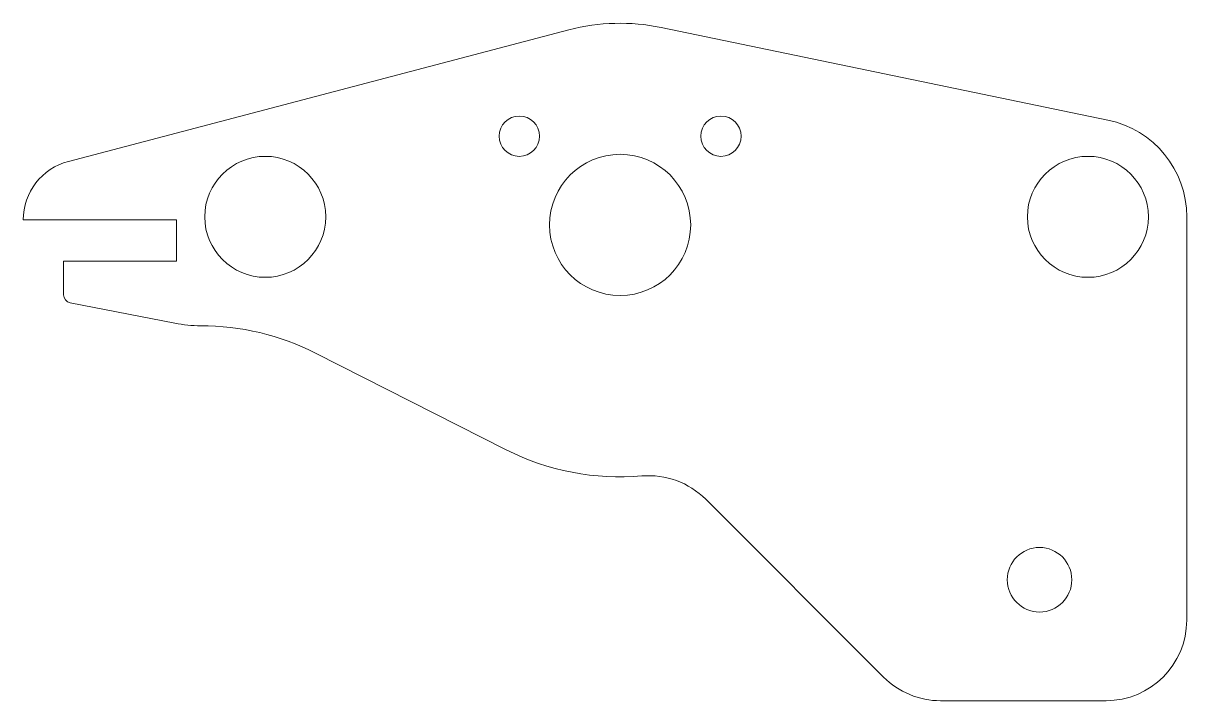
# Model space of a CAD drawing. Header units: millimetres. Extents: x -53 to 236, y -141 to 27.
import ezdxf

# ---------------------------------------------------------------- set-up
doc = ezdxf.new("R2010")
doc.units = ezdxf.units.MM

msp = doc.modelspace()

# ---------------------------------------------------------------- linework, layer by layer
at = {"color": 7, "linetype": 'Continuous', "lineweight": 15}
for p, q in [((82.3, 25.36), (-41.81, -7.24)), ((215.97, 2.99), (105.15, 25.96)), ((-53, -21.75), (-15, -21.75)), ((-15, -21.75), (-15, -32)), ((235.5, -121), (235.5, -21)), ((-43, -32), (-43, -40.35)), ((-15, -32), (-43, -32)), ((-41.38, -42.32), (-15.41, -47.38)), ((19.47, -54.8), (66.76, -78.75)), ((116.24, -91.05), (160.33, -135.14)), ((174.47, -141), (215.5, -141))]:
    msp.add_line(p, q, dxfattribs=at)
for centre, radius in [((70, -1), 5), ((120, -1), 5), ((95, -23), 17.5), ((7, -21), 15), ((211, -21), 15), ((199, -111), 8)]:
    msp.add_circle(centre, radius, dxfattribs=at)
for centre, radius, start, end in [((95, -23), 50, 78.2908, 104.7184), ((211, -21), 24.5, 0, 78.2908), ((-38, -21.75), 15, 104.7184, 180), ((-41, -40.35), 2, 180, 258.9638), ((-9, -14.5), 33.5, 258.9638, 270), ((-9, -111), 63, 63.134, 90), ((95, -23), 62.5, 243.134, 274.9327), ((102.09, -105.19), 20, 45, 94.9327), ((215.5, -121), 20, 270, 0), ((174.47, -121), 20, 225, 270)]:
    msp.add_arc(centre, radius, start, end, dxfattribs=at)

doc.saveas('drawing.dxf')
